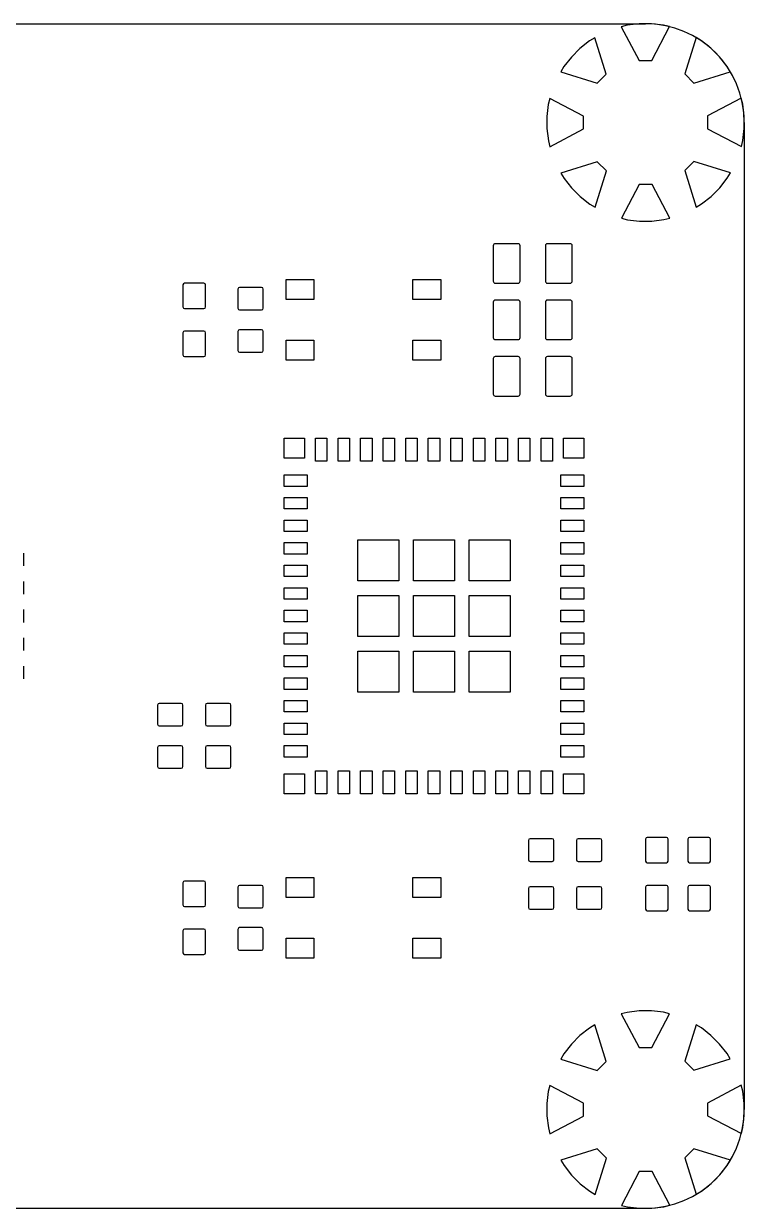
# Model space of a CAD drawing. Header units: inches. Extents: x -3.5 to 48, y -3.5 to 38.5.
# Drawn here: x 22.46 to 48, y -3.5 to 38.5 of the extents above; entities that cross this region are included whole.
import ezdxf

# ---------------------------------------------------------------- set-up
doc = ezdxf.new("R2010")
doc.units = ezdxf.units.IN
doc.layers.add('Board', color=216, linetype='Continuous')
doc.layers.add('Top Paste', color=8, linetype='Continuous')

msp = doc.modelspace()

# ---------------------------------------------------------------- linework, layer by layer
at = {"layer": 'Board'}
for p, q in [((0, 38.5), (44.5, 38.5)), ((48, 35), (48, 0)), ((-0.25, -3.5), (44.5, -3.5))]:
    msp.add_line(p, q, dxfattribs=at)
for centre, start, end in [((44.5, 35), 0, 90), ((44.5, 0), 270, 0)]:
    msp.add_arc(centre, 3.5, start, end, dxfattribs=at)
at = {"layer": 'Top Paste'}
for p, q in [((43.85, 38.446), (43.64, 38.393)), ((43.64, 38.393), (43.64, 38.393)), ((43.64, 38.393), (43.64, 38.393)), ((43.64, 38.393), (44.268, 37.196)), ((44.279, 38.5), (43.85, 38.446)), ((44.712, 38.5), (44.279, 38.5)), ((45.141, 38.448), (44.712, 38.5)), ((44.722, 37.196), (45.351, 38.395)), ((45.351, 38.395), (45.141, 38.448)), ((42.515, 37.891), (42.175, 37.625)), ((42.701, 38.002), (42.515, 37.891)), ((43.104, 36.71), (42.701, 38.002)), ((46.291, 38.007), (45.889, 36.717)), ((46.477, 37.896), (46.291, 38.007)), ((46.291, 38.007), (46.291, 38.007)), ((46.291, 38.007), (46.291, 38.007)), ((46.819, 37.631), (46.477, 37.896)), ((42.175, 37.625), (41.869, 37.319)), ((47.125, 37.325), (46.819, 37.631)), ((41.604, 36.977), (41.493, 36.791)), ((41.869, 37.319), (41.604, 36.977)), ((44.268, 37.196), (44.722, 37.196)), ((47.391, 36.985), (47.125, 37.325)), ((47.502, 36.799), (47.391, 36.985)), ((41.493, 36.791), (41.493, 36.791)), ((41.493, 36.791), (41.493, 36.791)), ((41.493, 36.791), (42.783, 36.389)), ((42.783, 36.389), (43.104, 36.71)), ((45.889, 36.717), (46.21, 36.396)), ((46.21, 36.396), (47.502, 36.799)), ((41.105, 35.851), (41.052, 35.641)), ((42.304, 35.222), (41.105, 35.851)), ((47.893, 35.86), (46.696, 35.232)), ((47.946, 35.65), (47.893, 35.86)), ((47.893, 35.86), (47.893, 35.86)), ((47.893, 35.86), (47.893, 35.86)), ((41.052, 35.641), (41, 35.212)), ((48, 35.221), (47.946, 35.65)), ((41, 35.212), (41, 34.779)), ((42.304, 34.768), (42.304, 35.222)), ((46.696, 35.232), (46.696, 34.778)), ((48, 34.788), (48, 35.221)), ((41, 34.779), (41.054, 34.35)), ((41.107, 34.14), (42.304, 34.768)), ((46.696, 34.778), (47.895, 34.149)), ((47.948, 34.359), (48, 34.788)), ((41.054, 34.35), (41.107, 34.14)), ((41.107, 34.14), (41.107, 34.14)), ((41.107, 34.14), (41.107, 34.14)), ((47.895, 34.149), (47.948, 34.359)), ((42.79, 33.604), (41.498, 33.201)), ((43.111, 33.283), (42.79, 33.604)), ((46.217, 33.611), (45.896, 33.29)), ((47.507, 33.209), (46.217, 33.611)), ((41.498, 33.201), (41.609, 33.015)), ((42.709, 31.993), (43.111, 33.283)), ((45.896, 33.29), (46.299, 31.998)), ((47.396, 33.023), (47.507, 33.209)), ((47.507, 33.209), (47.507, 33.209)), ((47.507, 33.209), (47.507, 33.209)), ((41.609, 33.015), (41.875, 32.675)), ((44.278, 32.804), (43.649, 31.605)), ((44.732, 32.804), (44.278, 32.804)), ((45.36, 31.607), (44.732, 32.804)), ((47.131, 32.681), (47.396, 33.023)), ((41.875, 32.675), (42.181, 32.369)), ((42.181, 32.369), (42.523, 32.104)), ((46.485, 32.109), (46.825, 32.375)), ((46.825, 32.375), (47.131, 32.681)), ((42.523, 32.104), (42.709, 31.993)), ((42.709, 31.993), (42.709, 31.993)), ((42.709, 31.993), (42.709, 31.993)), ((46.299, 31.998), (46.485, 32.109)), ((43.649, 31.605), (43.859, 31.552)), ((43.859, 31.552), (44.288, 31.5)), ((44.721, 31.5), (45.15, 31.554)), ((45.15, 31.554), (45.36, 31.607)), ((45.36, 31.607), (45.36, 31.607)), ((45.36, 31.607), (45.36, 31.607)), ((44.288, 31.5), (44.721, 31.5)), ((39.979, 30.7), (39.171, 30.7)), ((41.829, 30.7), (41.021, 30.7)), ((39.1, 30.629), (39.1, 29.371)), ((40.05, 29.371), (40.05, 30.629)), ((40.95, 30.629), (40.95, 29.371)), ((41.9, 29.371), (41.9, 30.629)), ((31.755, 29.431), (32.745, 29.431)), ((31.755, 28.719), (31.755, 29.431)), ((32.745, 29.431), (32.745, 28.719)), ((36.255, 29.431), (37.245, 29.431)), ((36.255, 28.719), (36.255, 29.431)), ((37.245, 29.431), (37.245, 28.719)), ((28.1, 29.24), (28.1, 28.46)), ((28.84, 29.3), (28.16, 29.3)), ((28.9, 28.46), (28.9, 29.24)), ((30.05, 29.09), (30.05, 28.41)), ((30.89, 29.15), (30.11, 29.15)), ((30.95, 28.41), (30.95, 29.09)), ((39.171, 29.3), (39.979, 29.3)), ((41.021, 29.3), (41.829, 29.3)), ((32.745, 28.719), (31.755, 28.719)), ((37.245, 28.719), (36.255, 28.719)), ((39.1, 28.629), (39.1, 27.371)), ((39.979, 28.7), (39.171, 28.7)), ((40.05, 27.371), (40.05, 28.629)), ((40.95, 28.629), (40.95, 27.371)), ((41.829, 28.7), (41.021, 28.7)), ((41.9, 27.371), (41.9, 28.629)), ((28.16, 28.4), (28.84, 28.4)), ((30.11, 28.35), (30.89, 28.35)), ((28.1, 27.54), (28.1, 26.76)), ((28.84, 27.6), (28.16, 27.6)), ((28.9, 26.76), (28.9, 27.54)), ((30.05, 27.59), (30.05, 26.91)), ((30.89, 27.65), (30.11, 27.65)), ((30.95, 26.91), (30.95, 27.59)), ((31.755, 27.281), (32.745, 27.281)), ((31.755, 26.569), (31.755, 27.281)), ((32.745, 27.281), (32.745, 26.569)), ((36.255, 27.281), (37.245, 27.281)), ((36.255, 26.569), (36.255, 27.281)), ((37.245, 27.281), (37.245, 26.569)), ((39.171, 27.3), (39.979, 27.3)), ((41.021, 27.3), (41.829, 27.3)), ((28.16, 26.7), (28.84, 26.7)), ((30.11, 26.85), (30.89, 26.85)), ((32.745, 26.569), (31.755, 26.569)), ((37.245, 26.569), (36.255, 26.569)), ((39.1, 26.629), (39.1, 25.371)), ((39.979, 26.7), (39.171, 26.7)), ((40.05, 25.371), (40.05, 26.629)), ((40.95, 26.629), (40.95, 25.371)), ((41.829, 26.7), (41.021, 26.7)), ((41.9, 25.371), (41.9, 26.629)), ((39.171, 25.3), (39.979, 25.3)), ((41.021, 25.3), (41.829, 25.3)), ((31.694, 23.094), (31.694, 23.806)), ((31.694, 23.806), (32.406, 23.806)), ((32.406, 23.806), (32.406, 23.094)), ((32.797, 22.994), (32.797, 23.806)), ((32.797, 23.806), (33.203, 23.806)), ((33.203, 23.806), (33.203, 22.994)), ((33.597, 22.994), (33.597, 23.806)), ((33.597, 23.806), (34.003, 23.806)), ((34.003, 23.806), (34.003, 22.994)), ((34.397, 22.994), (34.397, 23.806)), ((34.397, 23.806), (34.803, 23.806)), ((34.803, 23.806), (34.803, 22.994)), ((35.197, 22.994), (35.197, 23.806)), ((35.197, 23.806), (35.603, 23.806)), ((35.603, 23.806), (35.603, 22.994)), ((35.997, 22.994), (35.997, 23.806)), ((35.997, 23.806), (36.403, 23.806)), ((36.403, 23.806), (36.403, 22.994)), ((36.797, 22.994), (36.797, 23.806)), ((36.797, 23.806), (37.203, 23.806)), ((37.203, 23.806), (37.203, 22.994)), ((37.597, 22.994), (37.597, 23.806)), ((37.597, 23.806), (38.003, 23.806)), ((38.003, 23.806), (38.003, 22.994)), ((38.397, 22.994), (38.397, 23.806)), ((38.397, 23.806), (38.803, 23.806)), ((38.803, 23.806), (38.803, 22.994)), ((39.197, 22.994), (39.197, 23.806)), ((39.197, 23.806), (39.603, 23.806)), ((39.603, 23.806), (39.603, 22.994)), ((39.997, 22.994), (39.997, 23.806)), ((39.997, 23.806), (40.403, 23.806)), ((40.403, 23.806), (40.403, 22.994)), ((40.797, 22.994), (40.797, 23.806)), ((40.797, 23.806), (41.203, 23.806)), ((41.203, 23.806), (41.203, 22.994)), ((41.594, 23.094), (41.594, 23.806)), ((41.594, 23.806), (42.306, 23.806)), ((42.306, 23.806), (42.306, 23.094)), ((32.406, 23.094), (31.694, 23.094)), ((33.203, 22.994), (32.797, 22.994)), ((34.003, 22.994), (33.597, 22.994)), ((34.803, 22.994), (34.397, 22.994)), ((35.603, 22.994), (35.197, 22.994)), ((36.403, 22.994), (35.997, 22.994)), ((37.203, 22.994), (36.797, 22.994)), ((38.003, 22.994), (37.597, 22.994)), ((38.803, 22.994), (38.397, 22.994)), ((39.603, 22.994), (39.197, 22.994)), ((40.403, 22.994), (39.997, 22.994)), ((41.203, 22.994), (40.797, 22.994)), ((42.306, 23.094), (41.594, 23.094)), ((31.694, 22.097), (31.694, 22.503)), ((31.694, 22.503), (32.506, 22.503)), ((32.506, 22.503), (32.506, 22.097)), ((41.494, 22.097), (41.494, 22.503)), ((41.494, 22.503), (42.306, 22.503)), ((42.306, 22.503), (42.306, 22.097)), ((32.506, 22.097), (31.694, 22.097)), ((42.306, 22.097), (41.494, 22.097)), ((31.694, 21.297), (31.694, 21.703)), ((31.694, 21.703), (32.506, 21.703)), ((32.506, 21.703), (32.506, 21.297)), ((41.494, 21.297), (41.494, 21.703)), ((41.494, 21.703), (42.306, 21.703)), ((42.306, 21.703), (42.306, 21.297)), ((32.506, 21.297), (31.694, 21.297)), ((42.306, 21.297), (41.494, 21.297)), ((31.694, 20.497), (31.694, 20.903)), ((31.694, 20.903), (32.506, 20.903)), ((32.506, 20.903), (32.506, 20.497)), ((41.494, 20.497), (41.494, 20.903)), ((41.494, 20.903), (42.306, 20.903)), ((42.306, 20.903), (42.306, 20.497)), ((32.506, 20.497), (31.694, 20.497)), ((34.301, 18.751), (34.301, 20.199)), ((34.301, 20.199), (35.749, 20.199)), ((35.749, 20.199), (35.749, 18.751)), ((36.276, 18.751), (36.276, 20.199)), ((36.276, 20.199), (37.724, 20.199)), ((37.724, 20.199), (37.724, 18.751)), ((38.251, 18.751), (38.251, 20.199)), ((38.251, 20.199), (39.699, 20.199)), ((39.699, 20.199), (39.699, 18.751)), ((42.306, 20.497), (41.494, 20.497)), ((31.694, 19.697), (31.694, 20.103)), ((31.694, 20.103), (32.506, 20.103)), ((32.506, 20.103), (32.506, 19.697)), ((41.494, 19.697), (41.494, 20.103)), ((41.494, 20.103), (42.306, 20.103)), ((42.306, 20.103), (42.306, 19.697)), ((22.455, 19.275), (22.455, 19.725)), ((32.506, 19.697), (31.694, 19.697)), ((42.306, 19.697), (41.494, 19.697)), ((31.694, 18.897), (31.694, 19.303)), ((31.694, 19.303), (32.506, 19.303)), ((32.506, 19.303), (32.506, 18.897)), ((41.494, 18.897), (41.494, 19.303)), ((41.494, 19.303), (42.306, 19.303)), ((42.306, 19.303), (42.306, 18.897)), ((22.455, 18.275), (22.455, 18.725)), ((32.506, 18.897), (31.694, 18.897)), ((31.694, 18.097), (31.694, 18.503)), ((31.694, 18.503), (32.506, 18.503)), ((32.506, 18.503), (32.506, 18.097)), ((35.749, 18.751), (34.301, 18.751)), ((37.724, 18.751), (36.276, 18.751)), ((39.699, 18.751), (38.251, 18.751)), ((42.306, 18.897), (41.494, 18.897)), ((41.494, 18.097), (41.494, 18.503)), ((41.494, 18.503), (42.306, 18.503)), ((42.306, 18.503), (42.306, 18.097)), ((32.506, 18.097), (31.694, 18.097)), ((34.301, 16.776), (34.301, 18.224)), ((34.301, 18.224), (35.749, 18.224)), ((35.749, 18.224), (35.749, 16.776)), ((36.276, 16.776), (36.276, 18.224)), ((36.276, 18.224), (37.724, 18.224)), ((37.724, 18.224), (37.724, 16.776)), ((38.251, 16.776), (38.251, 18.224)), ((38.251, 18.224), (39.699, 18.224)), ((39.699, 18.224), (39.699, 16.776)), ((42.306, 18.097), (41.494, 18.097)), ((22.455, 17.275), (22.455, 17.725)), ((31.694, 17.297), (31.694, 17.703)), ((31.694, 17.703), (32.506, 17.703)), ((32.506, 17.703), (32.506, 17.297)), ((41.494, 17.297), (41.494, 17.703)), ((41.494, 17.703), (42.306, 17.703)), ((42.306, 17.703), (42.306, 17.297)), ((32.506, 17.297), (31.694, 17.297)), ((42.306, 17.297), (41.494, 17.297)), ((31.694, 16.497), (31.694, 16.903)), ((31.694, 16.903), (32.506, 16.903)), ((32.506, 16.903), (32.506, 16.497)), ((41.494, 16.497), (41.494, 16.903)), ((41.494, 16.903), (42.306, 16.903)), ((42.306, 16.903), (42.306, 16.497)), ((22.455, 16.275), (22.455, 16.725)), ((32.506, 16.497), (31.694, 16.497)), ((35.749, 16.776), (34.301, 16.776)), ((37.724, 16.776), (36.276, 16.776)), ((39.699, 16.776), (38.251, 16.776)), ((42.306, 16.497), (41.494, 16.497)), ((31.694, 15.697), (31.694, 16.103)), ((31.694, 16.103), (32.506, 16.103)), ((32.506, 16.103), (32.506, 15.697)), ((34.301, 14.801), (34.301, 16.249)), ((34.301, 16.249), (35.749, 16.249)), ((35.749, 16.249), (35.749, 14.801)), ((36.276, 14.801), (36.276, 16.249)), ((36.276, 16.249), (37.724, 16.249)), ((37.724, 16.249), (37.724, 14.801)), ((38.251, 14.801), (38.251, 16.249)), ((38.251, 16.249), (39.699, 16.249)), ((39.699, 16.249), (39.699, 14.801)), ((41.494, 15.697), (41.494, 16.103)), ((41.494, 16.103), (42.306, 16.103)), ((42.306, 16.103), (42.306, 15.697)), ((22.455, 15.275), (22.455, 15.725)), ((32.506, 15.697), (31.694, 15.697)), ((42.306, 15.697), (41.494, 15.697)), ((31.694, 14.897), (31.694, 15.303)), ((31.694, 15.303), (32.506, 15.303)), ((32.506, 15.303), (32.506, 14.897)), ((41.494, 14.897), (41.494, 15.303)), ((41.494, 15.303), (42.306, 15.303)), ((42.306, 15.303), (42.306, 14.897)), ((32.506, 14.897), (31.694, 14.897)), ((35.749, 14.801), (34.301, 14.801)), ((37.724, 14.801), (36.276, 14.801)), ((39.699, 14.801), (38.251, 14.801)), ((42.306, 14.897), (41.494, 14.897)), ((27.2, 14.34), (27.2, 13.66)), ((28.04, 14.4), (27.26, 14.4)), ((28.1, 13.66), (28.1, 14.34)), ((28.9, 14.34), (28.9, 13.66)), ((29.74, 14.4), (28.96, 14.4)), ((29.8, 13.66), (29.8, 14.34)), ((31.694, 14.097), (31.694, 14.503)), ((31.694, 14.503), (32.506, 14.503)), ((32.506, 14.503), (32.506, 14.097)), ((41.494, 14.097), (41.494, 14.503)), ((41.494, 14.503), (42.306, 14.503)), ((42.306, 14.503), (42.306, 14.097)), ((32.506, 14.097), (31.694, 14.097)), ((42.306, 14.097), (41.494, 14.097)), ((27.26, 13.6), (28.04, 13.6)), ((28.96, 13.6), (29.74, 13.6)), ((31.694, 13.297), (31.694, 13.703)), ((31.694, 13.703), (32.506, 13.703)), ((32.506, 13.703), (32.506, 13.297)), ((41.494, 13.297), (41.494, 13.703)), ((41.494, 13.703), (42.306, 13.703)), ((42.306, 13.703), (42.306, 13.297)), ((32.506, 13.297), (31.694, 13.297)), ((42.306, 13.297), (41.494, 13.297)), ((27.2, 12.84), (27.2, 12.16)), ((28.04, 12.9), (27.26, 12.9)), ((28.1, 12.16), (28.1, 12.84)), ((28.9, 12.84), (28.9, 12.16)), ((29.74, 12.9), (28.96, 12.9)), ((29.8, 12.16), (29.8, 12.84)), ((31.694, 12.497), (31.694, 12.903)), ((31.694, 12.903), (32.506, 12.903)), ((32.506, 12.903), (32.506, 12.497)), ((41.494, 12.497), (41.494, 12.903)), ((41.494, 12.903), (42.306, 12.903)), ((42.306, 12.903), (42.306, 12.497)), ((32.506, 12.497), (31.694, 12.497)), ((42.306, 12.497), (41.494, 12.497)), ((27.26, 12.1), (28.04, 12.1)), ((28.96, 12.1), (29.74, 12.1)), ((31.694, 11.194), (31.694, 11.906)), ((31.694, 11.906), (32.406, 11.906)), ((32.406, 11.906), (32.406, 11.194)), ((32.797, 11.194), (32.797, 12.006)), ((32.797, 12.006), (33.203, 12.006)), ((33.203, 12.006), (33.203, 11.194)), ((33.597, 11.194), (33.597, 12.006)), ((33.597, 12.006), (34.003, 12.006)), ((34.003, 12.006), (34.003, 11.194)), ((34.397, 11.194), (34.397, 12.006)), ((34.397, 12.006), (34.803, 12.006)), ((34.803, 12.006), (34.803, 11.194)), ((35.197, 11.194), (35.197, 12.006)), ((35.197, 12.006), (35.603, 12.006)), ((35.603, 12.006), (35.603, 11.194)), ((35.997, 11.194), (35.997, 12.006)), ((35.997, 12.006), (36.403, 12.006)), ((36.403, 12.006), (36.403, 11.194)), ((36.797, 11.194), (36.797, 12.006)), ((36.797, 12.006), (37.203, 12.006)), ((37.203, 12.006), (37.203, 11.194)), ((37.597, 11.194), (37.597, 12.006)), ((37.597, 12.006), (38.003, 12.006)), ((38.003, 12.006), (38.003, 11.194)), ((38.397, 11.194), (38.397, 12.006)), ((38.397, 12.006), (38.803, 12.006)), ((38.803, 12.006), (38.803, 11.194)), ((39.197, 11.194), (39.197, 12.006)), ((39.197, 12.006), (39.603, 12.006)), ((39.603, 12.006), (39.603, 11.194)), ((39.997, 11.194), (39.997, 12.006)), ((39.997, 12.006), (40.403, 12.006)), ((40.403, 12.006), (40.403, 11.194)), ((40.797, 11.194), (40.797, 12.006)), ((40.797, 12.006), (41.203, 12.006)), ((41.203, 12.006), (41.203, 11.194)), ((41.594, 11.194), (41.594, 11.906)), ((41.594, 11.906), (42.306, 11.906)), ((42.306, 11.906), (42.306, 11.194)), ((32.406, 11.194), (31.694, 11.194)), ((33.203, 11.194), (32.797, 11.194)), ((34.003, 11.194), (33.597, 11.194)), ((34.803, 11.194), (34.397, 11.194)), ((35.603, 11.194), (35.197, 11.194)), ((36.403, 11.194), (35.997, 11.194)), ((37.203, 11.194), (36.797, 11.194)), ((38.003, 11.194), (37.597, 11.194)), ((38.803, 11.194), (38.397, 11.194)), ((39.603, 11.194), (39.197, 11.194)), ((40.403, 11.194), (39.997, 11.194)), ((41.203, 11.194), (40.797, 11.194)), ((42.306, 11.194), (41.594, 11.194)), ((40.35, 9.54), (40.35, 8.86)), ((41.19, 9.6), (40.41, 9.6)), ((41.25, 8.86), (41.25, 9.54)), ((42.05, 9.54), (42.05, 8.86)), ((42.89, 9.6), (42.11, 9.6)), ((42.95, 8.86), (42.95, 9.54)), ((44.5, 9.59), (44.5, 8.81)), ((45.24, 9.65), (44.56, 9.65)), ((45.3, 8.81), (45.3, 9.59)), ((46, 9.59), (46, 8.81)), ((46.74, 9.65), (46.06, 9.65)), ((46.8, 8.81), (46.8, 9.59)), ((40.41, 8.8), (41.19, 8.8)), ((42.11, 8.8), (42.89, 8.8)), ((44.56, 8.75), (45.24, 8.75)), ((46.06, 8.75), (46.74, 8.75)), ((28.1, 8.04), (28.1, 7.26)), ((28.84, 8.1), (28.16, 8.1)), ((28.9, 7.26), (28.9, 8.04)), ((31.755, 8.231), (32.745, 8.231)), ((31.755, 7.519), (31.755, 8.231)), ((32.745, 8.231), (32.745, 7.519)), ((36.255, 8.231), (37.245, 8.231)), ((36.255, 7.519), (36.255, 8.231)), ((37.245, 8.231), (37.245, 7.519)), ((30.05, 7.89), (30.05, 7.21)), ((30.89, 7.95), (30.11, 7.95)), ((30.95, 7.21), (30.95, 7.89)), ((40.35, 7.84), (40.35, 7.16)), ((41.19, 7.9), (40.41, 7.9)), ((41.25, 7.16), (41.25, 7.84)), ((42.05, 7.84), (42.05, 7.16)), ((42.89, 7.9), (42.11, 7.9)), ((42.95, 7.16), (42.95, 7.84)), ((44.5, 7.89), (44.5, 7.11)), ((45.24, 7.95), (44.56, 7.95)), ((45.3, 7.11), (45.3, 7.89)), ((46, 7.89), (46, 7.11)), ((46.74, 7.95), (46.06, 7.95)), ((46.8, 7.11), (46.8, 7.89)), ((28.16, 7.2), (28.84, 7.2)), ((30.11, 7.15), (30.89, 7.15)), ((32.745, 7.519), (31.755, 7.519)), ((37.245, 7.519), (36.255, 7.519)), ((40.41, 7.1), (41.19, 7.1)), ((42.11, 7.1), (42.89, 7.1)), ((44.56, 7.05), (45.24, 7.05)), ((46.06, 7.05), (46.74, 7.05)), ((28.1, 6.34), (28.1, 5.56)), ((28.84, 6.4), (28.16, 6.4)), ((28.9, 5.56), (28.9, 6.34)), ((30.05, 6.39), (30.05, 5.71)), ((30.89, 6.45), (30.11, 6.45)), ((30.95, 5.71), (30.95, 6.39)), ((31.755, 6.081), (32.745, 6.081)), ((31.755, 5.369), (31.755, 6.081)), ((32.745, 6.081), (32.745, 5.369)), ((36.255, 6.081), (37.245, 6.081)), ((36.255, 5.369), (36.255, 6.081)), ((37.245, 6.081), (37.245, 5.369)), ((28.16, 5.5), (28.84, 5.5)), ((30.11, 5.65), (30.89, 5.65)), ((32.745, 5.369), (31.755, 5.369)), ((37.245, 5.369), (36.255, 5.369)), ((43.85, 3.446), (43.64, 3.393)), ((43.64, 3.393), (43.64, 3.393)), ((43.64, 3.393), (43.64, 3.393)), ((43.64, 3.393), (44.268, 2.196)), ((44.279, 3.5), (43.85, 3.446)), ((44.712, 3.5), (44.279, 3.5)), ((45.141, 3.448), (44.712, 3.5)), ((44.722, 2.196), (45.351, 3.395)), ((45.351, 3.395), (45.141, 3.448)), ((42.701, 3.002), (42.515, 2.891)), ((43.104, 1.71), (42.701, 3.002)), ((46.291, 3.007), (45.889, 1.717)), ((46.477, 2.896), (46.291, 3.007)), ((46.291, 3.007), (46.291, 3.007)), ((46.291, 3.007), (46.291, 3.007)), ((42.175, 2.625), (41.869, 2.319)), ((42.515, 2.891), (42.175, 2.625)), ((46.819, 2.631), (46.477, 2.896)), ((47.125, 2.325), (46.819, 2.631)), ((41.869, 2.319), (41.604, 1.977)), ((44.268, 2.196), (44.722, 2.196)), ((47.391, 1.985), (47.125, 2.325)), ((41.604, 1.977), (41.493, 1.791)), ((41.493, 1.791), (41.493, 1.791)), ((41.493, 1.791), (41.493, 1.791)), ((41.493, 1.791), (42.783, 1.389)), ((42.783, 1.389), (43.104, 1.71)), ((45.889, 1.717), (46.21, 1.396)), ((46.21, 1.396), (47.502, 1.799)), ((47.502, 1.799), (47.391, 1.985)), ((41.105, 0.851), (41.052, 0.641)), ((42.304, 0.222), (41.105, 0.851)), ((47.893, 0.86), (46.696, 0.232)), ((47.946, 0.65), (47.893, 0.86)), ((47.893, 0.86), (47.893, 0.86)), ((47.893, 0.86), (47.893, 0.86)), ((41.052, 0.641), (41, 0.212)), ((48, 0.221), (47.946, 0.65)), ((41, 0.212), (41, -0.221)), ((42.304, -0.232), (42.304, 0.222)), ((46.696, 0.232), (46.696, -0.222)), ((48, -0.212), (48, 0.221)), ((41, -0.221), (41.054, -0.65)), ((41.107, -0.86), (42.304, -0.232)), ((46.696, -0.222), (47.895, -0.851)), ((47.948, -0.641), (48, -0.212)), ((41.054, -0.65), (41.107, -0.86)), ((47.895, -0.851), (47.948, -0.641)), ((41.107, -0.86), (41.107, -0.86)), ((41.107, -0.86), (41.107, -0.86)), ((42.79, -1.396), (41.498, -1.799)), ((43.111, -1.717), (42.79, -1.396)), ((46.217, -1.389), (45.896, -1.71)), ((47.507, -1.791), (46.217, -1.389)), ((41.498, -1.799), (41.609, -1.985)), ((41.609, -1.985), (41.875, -2.325)), ((42.709, -3.007), (43.111, -1.717)), ((45.896, -1.71), (46.299, -3.002)), ((47.131, -2.319), (47.396, -1.977)), ((47.396, -1.977), (47.507, -1.791)), ((47.507, -1.791), (47.507, -1.791)), ((47.507, -1.791), (47.507, -1.791)), ((41.875, -2.325), (42.181, -2.631)), ((44.278, -2.196), (43.649, -3.395)), ((44.732, -2.196), (44.278, -2.196)), ((45.36, -3.393), (44.732, -2.196)), ((46.825, -2.625), (47.131, -2.319)), ((42.181, -2.631), (42.523, -2.896)), ((42.523, -2.896), (42.709, -3.007)), ((46.299, -3.002), (46.485, -2.891)), ((46.485, -2.891), (46.825, -2.625)), ((42.709, -3.007), (42.709, -3.007)), ((42.709, -3.007), (42.709, -3.007)), ((43.649, -3.395), (43.859, -3.448)), ((43.859, -3.448), (44.288, -3.5)), ((44.288, -3.5), (44.721, -3.5)), ((44.721, -3.5), (45.15, -3.446)), ((45.15, -3.446), (45.36, -3.393)), ((45.36, -3.393), (45.36, -3.393)), ((45.36, -3.393), (45.36, -3.393))]:
    msp.add_line(p, q, dxfattribs=at)
for centre, radius, start, end in [((39.171, 30.629), 0.0712, 90, 180), ((39.979, 30.629), 0.0712, 0, 90), ((41.021, 30.629), 0.0712, 90, 180), ((41.829, 30.629), 0.0712, 0, 90), ((28.16, 29.24), 0.06, 90, 180), ((28.84, 29.24), 0.06, 0, 90), ((30.11, 29.09), 0.06, 90, 180), ((30.89, 29.09), 0.06, 0, 90), ((39.171, 29.371), 0.0712, 180, 270), ((39.979, 29.371), 0.0712, 270, 0), ((41.021, 29.371), 0.0712, 180, 270), ((41.829, 29.371), 0.0712, 270, 0), ((39.171, 28.629), 0.0712, 90, 180), ((39.979, 28.629), 0.0712, 0, 90), ((41.021, 28.629), 0.0712, 90, 180), ((41.829, 28.629), 0.0712, 0, 90), ((28.16, 28.46), 0.06, 180, 270), ((28.84, 28.46), 0.06, 270, 0), ((30.11, 28.41), 0.06, 180, 270), ((30.89, 28.41), 0.06, 270, 0), ((28.16, 27.54), 0.06, 90, 180), ((28.84, 27.54), 0.06, 0, 90), ((30.11, 27.59), 0.06, 90, 180), ((30.89, 27.59), 0.06, 0, 90), ((39.171, 27.371), 0.0712, 180, 270), ((39.979, 27.371), 0.0712, 270, 0), ((41.021, 27.371), 0.0712, 180, 270), ((41.829, 27.371), 0.0712, 270, 0), ((30.11, 26.91), 0.06, 180, 270), ((30.89, 26.91), 0.06, 270, 0), ((28.16, 26.76), 0.06, 180, 270), ((28.84, 26.76), 0.06, 270, 0), ((39.171, 26.629), 0.0712, 90, 180), ((39.979, 26.629), 0.0712, 0, 90), ((41.021, 26.629), 0.0712, 90, 180), ((41.829, 26.629), 0.0712, 0, 90), ((39.171, 25.371), 0.0712, 180, 270), ((39.979, 25.371), 0.0712, 270, 0), ((41.021, 25.371), 0.0712, 180, 270), ((41.829, 25.371), 0.0712, 270, 0), ((27.26, 14.34), 0.06, 90, 180), ((28.04, 14.34), 0.06, 0, 90), ((28.96, 14.34), 0.06, 90, 180), ((29.74, 14.34), 0.06, 0, 90), ((27.26, 13.66), 0.06, 180, 270), ((28.04, 13.66), 0.06, 270, 0), ((28.96, 13.66), 0.06, 180, 270), ((29.74, 13.66), 0.06, 270, 0), ((27.26, 12.84), 0.06, 90, 180), ((28.04, 12.84), 0.06, 0, 90), ((28.96, 12.84), 0.06, 90, 180), ((29.74, 12.84), 0.06, 0, 90), ((27.26, 12.16), 0.06, 180, 270), ((28.04, 12.16), 0.06, 270, 0), ((28.96, 12.16), 0.06, 180, 270), ((29.74, 12.16), 0.06, 270, 0), ((40.41, 9.54), 0.06, 90, 180), ((41.19, 9.54), 0.06, 0, 90), ((42.11, 9.54), 0.06, 90, 180), ((42.89, 9.54), 0.06, 0, 90), ((44.56, 9.59), 0.06, 90, 180), ((45.24, 9.59), 0.06, 0, 90), ((46.06, 9.59), 0.06, 90, 180), ((46.74, 9.59), 0.06, 0, 90), ((40.41, 8.86), 0.06, 180, 270), ((41.19, 8.86), 0.06, 270, 0), ((42.11, 8.86), 0.06, 180, 270), ((42.89, 8.86), 0.06, 270, 0), ((44.56, 8.81), 0.06, 180, 270), ((45.24, 8.81), 0.06, 270, 0), ((46.06, 8.81), 0.06, 180, 270), ((46.74, 8.81), 0.06, 270, 0), ((28.16, 8.04), 0.06, 90, 180), ((28.84, 8.04), 0.06, 0, 90), ((30.11, 7.89), 0.06, 90, 180), ((30.89, 7.89), 0.06, 0, 90), ((40.41, 7.84), 0.06, 90, 180), ((41.19, 7.84), 0.06, 0, 90), ((42.11, 7.84), 0.06, 90, 180), ((42.89, 7.84), 0.06, 0, 90), ((44.56, 7.89), 0.06, 90, 180), ((45.24, 7.89), 0.06, 0, 90), ((46.06, 7.89), 0.06, 90, 180), ((46.74, 7.89), 0.06, 0, 90), ((28.16, 7.26), 0.06, 180, 270), ((28.84, 7.26), 0.06, 270, 0), ((30.11, 7.21), 0.06, 180, 270), ((30.89, 7.21), 0.06, 270, 0), ((40.41, 7.16), 0.06, 180, 270), ((41.19, 7.16), 0.06, 270, 0), ((42.11, 7.16), 0.06, 180, 270), ((42.89, 7.16), 0.06, 270, 0), ((44.56, 7.11), 0.06, 180, 270), ((45.24, 7.11), 0.06, 270, 0), ((46.06, 7.11), 0.06, 180, 270), ((46.74, 7.11), 0.06, 270, 0), ((28.16, 6.34), 0.06, 90, 180), ((28.84, 6.34), 0.06, 0, 90), ((30.11, 6.39), 0.06, 90, 180), ((30.89, 6.39), 0.06, 0, 90), ((28.16, 5.56), 0.06, 180, 270), ((28.84, 5.56), 0.06, 270, 0), ((30.11, 5.71), 0.06, 180, 270), ((30.89, 5.71), 0.06, 270, 0)]:
    msp.add_arc(centre, radius, start, end, dxfattribs=at)

doc.saveas('drawing.dxf')
